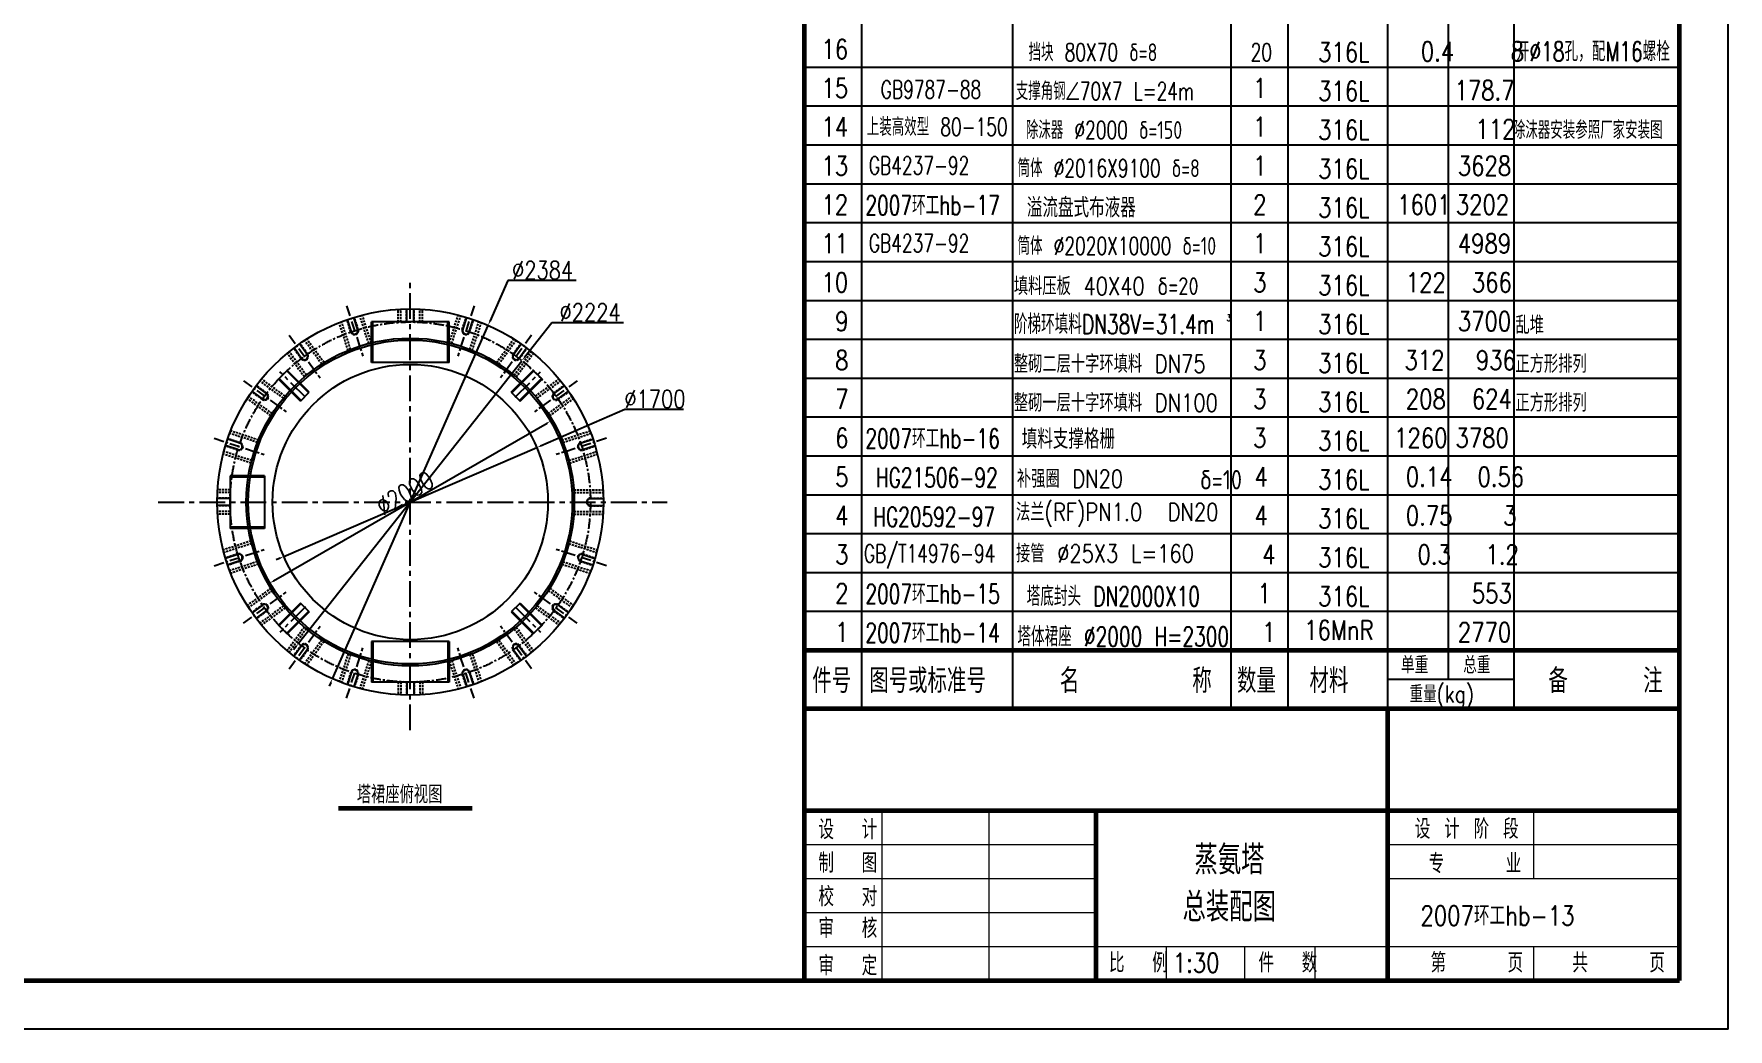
# Model space of a CAD drawing. Header units: millimetres. Extents: x -1286879 to -1269059, y -656245 to -631015.
# Drawn here: x -1279516 to -1269059, y -656245 to -650099 of the extents above; entities that cross this region are included whole.
import ezdxf

# ---------------------------------------------------------------- set-up
doc = ezdxf.new("R2010")
doc.units = ezdxf.units.MM
doc.linetypes.add('CENTER', pattern=[50.8, 31.75, -6.35, 6.35, -6.35])
doc.linetypes.add('HIDDEN', pattern=[9.525, 6.35, -3.175])
doc.layers.get('0').update_dxf_attribs({"linetype": 'CONTINUOUS'})
doc.layers.get('Defpoints').update_dxf_attribs({"linetype": 'CONTINUOUS'})
doc.styles.add('HZ', font='txt.shx', dxfattribs={"width": 0.8, "bigfont": 'hztxt.shx'})
doc.dimstyles.new('gqb100', dxfattribs={"dimscale": 5, "dimtxt": 20, "dimasz": 15, "dimexe": 40, "dimexo": 8, "dimgap": 5, "dimtad": 1, "dimtoh": 1, "dimdec": 0, "dimdsep": 46, "dimtxsty": 'HZ', "dimcen": 5, "dimadec": 0, "dimazin": 0, "dimtfac": 1, "dimtdec": 0, "dimtmove": 0, "dimatfit": 3, "dimfxl": 1, "dimtolj": 1, "dimtzin": 0, "dimarcsym": 0})

# ---------------------------------------------------------------- blocks, each defined once
blk = doc.blocks.new('*D398')
at = {"color": 0, "lineweight": -2, "ltscale": 0.5}
for p, q in [((-1278037, -653477), (-1276349, -652502)), ((-1276327, -652490), (-1276327, -652490))]:
    blk.add_line(p, q, dxfattribs=at)
at = {"color": 0, "ltscale": 0.5}
for points in [[(-1276351, -652499), (-1276347, -652506), (-1276327, -652490)], [(-1278040, -653474), (-1278035, -653481), (-1278059, -653490)]]:
    blk.add_solid(points, dxfattribs=at)
at = {"layer": 'Defpoints', "color": 0, "ltscale": 0.5}
for p in [(-1276327, -652490), (-1276327, -652490), (-1278059, -653490)]:
    blk.add_point(p, dxfattribs=at)
at = {"color": 0, "ltscale": 0.5, "insert": (-1277226, -652934), "char_height": 110, "attachment_point": 5, "rotation": 30, "style": 'HZ'}
blk.add_mtext('\\A1;%%c2000', dxfattribs=at)
blk = doc.blocks.new('*D399')
at = {"color": 0, "lineweight": -2, "ltscale": 0.5}
for p, q in [((-1275869, -652419), (-1276389, -652644)), ((-1275507, -652419), (-1275869, -652419)), ((-1277974, -653326), (-1276412, -652654)), ((-1277997, -653336), (-1278020, -653346))]:
    blk.add_line(p, q, dxfattribs=at)
at = {"color": 0, "ltscale": 0.5}
for points in [[(-1276391, -652640), (-1276388, -652647), (-1276412, -652654)], [(-1277998, -653332), (-1277995, -653340), (-1277974, -653326)]]:
    blk.add_solid(points, dxfattribs=at)
at = {"layer": 'Defpoints', "color": 0, "ltscale": 0.5}
for p in [(-1276412, -652654), (-1277974, -653326)]:
    blk.add_point(p, dxfattribs=at)
at = {"color": 0, "ltscale": 0.5, "insert": (-1275683, -652354), "char_height": 110, "attachment_point": 5, "style": 'HZ'}
blk.add_mtext('\\A1;∅1700', dxfattribs=at)
blk = doc.blocks.new('*D400')
at = {"color": 0, "lineweight": -2, "ltscale": 0.5}
for p, q in [((-1276320, -651884), (-1276488, -652098)), ((-1275877, -651884), (-1276320, -651884)), ((-1277882, -653862), (-1276504, -652117)), ((-1277898, -653882), (-1277913, -653902))]:
    blk.add_line(p, q, dxfattribs=at)
at = {"color": 0, "ltscale": 0.5}
for points in [[(-1276491, -652095), (-1276485, -652100), (-1276504, -652117)], [(-1277901, -653879), (-1277895, -653885), (-1277882, -653862)]]:
    blk.add_solid(points, dxfattribs=at)
at = {"layer": 'Defpoints', "color": 0, "ltscale": 0.5}
for p in [(-1276504, -652117), (-1277882, -653862)]:
    blk.add_point(p, dxfattribs=at)
at = {"color": 0, "ltscale": 0.5, "insert": (-1276083, -651819), "char_height": 110, "attachment_point": 5, "style": 'HZ'}
blk.add_mtext('\\A1;∅2224', dxfattribs=at)
blk = doc.blocks.new('*D401')
at = {"color": 0, "lineweight": -2, "ltscale": 0.5}
for p, q in [((-1276591, -651623), (-1276702, -651876)), ((-1276170, -651623), (-1276591, -651623)), ((-1277674, -654081), (-1276713, -651899)), ((-1277684, -654104), (-1277694, -654126))]:
    blk.add_line(p, q, dxfattribs=at)
at = {"color": 0, "ltscale": 0.5}
for points in [[(-1276706, -651874), (-1276699, -651878), (-1276713, -651899)], [(-1277688, -654102), (-1277680, -654105), (-1277674, -654081)]]:
    blk.add_solid(points, dxfattribs=at)
at = {"layer": 'Defpoints', "color": 0, "ltscale": 0.5}
for p in [(-1276713, -651899), (-1277674, -654081)]:
    blk.add_point(p, dxfattribs=at)
at = {"color": 0, "ltscale": 0.5, "insert": (-1276376, -651558), "char_height": 110, "attachment_point": 5, "style": 'HZ'}
blk.add_mtext('\\A1;∅2384', dxfattribs=at)

msp = doc.modelspace()

# ---------------------------------------------------------------- linework, layer by layer
at = {"color": 1}
for q in [(-1269059.2, -631014.5), (-1286879.2, -656244.5)]:
    msp.add_line((-1269059.2, -656244.5), q, dxfattribs=at)
at = {"color": 2, "lineweight": 60}
for p, q in [((-1269359.2, -655944.5), (-1269359.2, -631314.5)), ((-1274759.2, -654264.5), (-1274759.2, -645024.5)), ((-1274759.2, -653904.5), (-1269359.2, -653904.5)), ((-1274759.2, -654264.5), (-1269359.2, -654264.5)), ((-1274759.2, -655944.5), (-1274759.2, -654264.5)), ((-1274759.2, -654264.5), (-1269359.2, -654264.5)), ((-1271159.2, -655944.5), (-1271159.2, -654264.5)), ((-1269359.2, -655944.5), (-1269359.2, -654264.5)), ((-1277636.9, -654880.9), (-1276810.1, -654880.9)), ((-1274759.2, -654894.5), (-1269359.2, -654894.5)), ((-1272959.2, -655944.5), (-1272959.2, -654894.5)), ((-1286129.2, -655944.5), (-1269359.2, -655944.5)), ((-1274759.2, -655944.5), (-1269359.2, -655944.5))]:
    msp.add_line(p, q, dxfattribs=at)
at = {"color": 7, "lineweight": 25}
for p, q in [((-1274406.6, -654264.5), (-1274406.6, -645024.5)), ((-1273474.4, -654264.5), (-1273474.4, -645024.5)), ((-1272126.6, -654264.5), (-1272126.6, -645024.5)), ((-1271774, -654264.5), (-1271774, -645024.5)), ((-1271159.2, -654264.5), (-1271159.2, -645024.5)), ((-1270784.9, -654084.5), (-1270784.9, -645024.5)), ((-1270378.8, -654264.5), (-1270378.8, -645024.5)), ((-1274759.2, -650304.5), (-1269359.2, -650304.5)), ((-1274759.2, -650544.5), (-1269359.2, -650544.5)), ((-1274759.2, -650784.5), (-1269359.2, -650784.5)), ((-1274759.2, -651024.5), (-1269359.2, -651024.5)), ((-1274759.2, -651264.5), (-1269359.2, -651264.5)), ((-1274759.2, -651504.5), (-1269359.2, -651504.5)), ((-1274759.2, -651744.5), (-1269359.2, -651744.5)), ((-1274759.2, -651984.5), (-1269359.2, -651984.5)), ((-1274759.2, -652224.5), (-1269359.2, -652224.5)), ((-1274759.2, -652464.5), (-1269359.2, -652464.5)), ((-1274759.2, -652704.5), (-1269359.2, -652704.5)), ((-1274759.2, -652944.5), (-1269359.2, -652944.5)), ((-1274759.2, -653184.5), (-1269359.2, -653184.5)), ((-1274759.2, -653424.5), (-1269359.2, -653424.5)), ((-1274759.2, -653664.5), (-1269359.2, -653664.5)), ((-1271159.2, -654084.5), (-1270378.8, -654084.5))]:
    msp.add_line(p, q, dxfattribs=at)
at = {"linetype": 'CENTER', "ltscale": 5}
for p, q in [((-1277193.1, -654398.9), (-1277193.1, -651609)), ((-1278748.3, -652989.9), (-1275607.2, -652989.9))]:
    msp.add_line(p, q, dxfattribs=at)
at = {"linetype": 'CENTER', "ltscale": 2}
for p, q in [((-1277586.5, -651779.1), (-1277485.8, -652089.1)), ((-1276799.7, -651779.1), (-1276900.4, -652089.1)), ((-1277941.4, -651959.9), (-1277749.8, -652223.6)), ((-1276444.8, -651959.9), (-1276636.3, -652223.6)), ((-1278223, -652241.6), (-1277959.3, -652433.2)), ((-1276163.1, -652241.6), (-1276426.8, -652433.2)), ((-1278403.9, -652596.5), (-1278093.9, -652697.2)), ((-1275982.3, -652596.5), (-1276292.3, -652697.2)), ((-1278403.9, -653383.3), (-1278093.9, -653282.6)), ((-1275982.3, -653383.3), (-1276292.3, -653282.6)), ((-1278223, -653738.2), (-1277959.3, -653546.6)), ((-1276163.1, -653738.2), (-1276426.8, -653546.6)), ((-1277941.4, -654019.9), (-1277749.8, -653756.2)), ((-1276444.8, -654019.9), (-1276636.3, -653756.2)), ((-1277586.5, -654200.7), (-1277485.8, -653890.7)), ((-1276799.7, -654200.7), (-1276900.4, -653890.7))]:
    msp.add_line(p, q, dxfattribs=at)
at = {"color": 4, "linetype": 'HIDDEN', "ltscale": 2}
for p, q in [((-1277576.3, -652053.2), (-1277632, -651881.7)), ((-1277561.4, -652047.3), (-1277617.1, -651875.9)), ((-1277559.5, -651939.7), (-1277584.2, -651863.9)), ((-1277513.9, -651924.9), (-1277538.5, -651849)), ((-1277449.1, -652010.8), (-1277504.9, -651839.4)), ((-1277433.6, -652006.9), (-1277489.4, -651835.3)), ((-1277268.1, -651877.9), (-1277268.1, -651800.3)), ((-1277252.1, -651877.9), (-1277252.1, -651799.4)), ((-1277217.1, -651877.9), (-1277217.1, -651798.1)), ((-1277169.1, -651877.9), (-1277169.1, -651798.1)), ((-1277134.1, -651877.9), (-1277134.1, -651799.4)), ((-1277118.1, -651877.9), (-1277118.1, -651800.3)), ((-1276952.5, -652006.9), (-1276896.8, -651835.3)), ((-1276937, -652010.8), (-1276881.3, -651839.4)), ((-1276872.3, -651924.9), (-1276847.6, -651849)), ((-1276826.6, -651939.7), (-1276802, -651863.9)), ((-1276824.8, -652047.3), (-1276769.1, -651875.9)), ((-1276809.9, -652053.2), (-1276754.1, -651881.7)), ((-1277739.2, -652137.9), (-1277845.1, -651992)), ((-1277725.6, -652129.3), (-1277831.6, -651983.4)), ((-1276660.5, -652129.3), (-1276554.5, -651983.4)), ((-1276647, -652137.9), (-1276541, -651992)), ((-1277846.9, -652217.5), (-1277953, -652071.5)), ((-1277834.6, -652207.2), (-1277940.6, -652061.4)), ((-1277866.1, -652104.4), (-1277913, -652039.8)), ((-1277827.3, -652076.2), (-1277874.2, -652011.6)), ((-1276558.9, -652076.2), (-1276512, -652011.6)), ((-1276551.5, -652207.2), (-1276445.6, -652061.4)), ((-1276539.2, -652217.5), (-1276433.1, -652071.5)), ((-1276520, -652104.4), (-1276473.2, -652039.8)), ((-1278106.8, -652355.7), (-1278171.3, -652308.8)), ((-1278078.6, -652316.9), (-1278143.1, -652270)), ((-1277975.7, -652348.3), (-1278121.6, -652242.4)), ((-1277965.5, -652336), (-1278111.4, -652230)), ((-1276420.7, -652336), (-1276274.7, -652230)), ((-1276410.4, -652348.3), (-1276264.6, -652242.4)), ((-1276307.5, -652316.9), (-1276243, -652270)), ((-1276279.3, -652355.7), (-1276214.8, -652308.8)), ((-1278053.6, -652457.4), (-1278199.6, -652351.3)), ((-1278045.1, -652443.8), (-1278190.9, -652337.8)), ((-1276341.1, -652443.8), (-1276195.2, -652337.8)), ((-1276332.5, -652457.4), (-1276186.5, -652351.3)), ((-1278243.2, -652623.4), (-1278319.1, -652598.8)), ((-1278135.7, -652621.6), (-1278307.1, -652565.9)), ((-1278129.7, -652606.7), (-1278301.3, -652550.9)), ((-1276256.4, -652606.7), (-1276084.8, -652550.9)), ((-1276250.5, -652621.6), (-1276079, -652565.9)), ((-1276142.9, -652623.4), (-1276067.1, -652598.8)), ((-1278176.1, -652749.4), (-1278347.7, -652693.6)), ((-1278172.1, -652733.8), (-1278343.6, -652678.1)), ((-1278258.1, -652669.1), (-1278333.9, -652644.4)), ((-1276214, -652733.8), (-1276042.6, -652678.1)), ((-1276210.1, -652749.4), (-1276038.5, -652693.6)), ((-1276128.1, -652669.1), (-1276052.2, -652644.4)), ((-1278305.1, -652930.9), (-1278383.6, -652930.9)), ((-1278305.1, -652914.9), (-1278382.7, -652914.9)), ((-1276183.9, -652914.9), (-1276003.4, -652914.9)), ((-1276182.8, -652930.9), (-1276002.5, -652930.9)), ((-1278305.1, -652965.9), (-1278384.8, -652965.9)), ((-1278305.1, -653013.9), (-1278384.8, -653013.9)), ((-1276081.1, -652965.9), (-1276001.3, -652965.9)), ((-1276081.1, -653013.9), (-1276001.3, -653013.9)), ((-1278305.1, -653048.9), (-1278383.6, -653048.9)), ((-1278305.1, -653064.9), (-1278382.7, -653064.9)), ((-1276183.9, -653064.9), (-1276003.4, -653064.9)), ((-1276182.8, -653048.9), (-1276002.5, -653048.9)), ((-1278176.1, -653230.4), (-1278347.7, -653286.2)), ((-1278172.1, -653246), (-1278343.6, -653301.7)), ((-1276214, -653246), (-1276042.6, -653301.7)), ((-1276210.1, -653230.4), (-1276038.5, -653286.2)), ((-1278258.1, -653310.7), (-1278333.9, -653335.3)), ((-1276128.1, -653310.7), (-1276052.2, -653335.3)), ((-1278243.2, -653356.3), (-1278319.1, -653381)), ((-1278135.7, -653358.2), (-1278307.1, -653413.9)), ((-1278129.7, -653373.1), (-1278301.3, -653428.8)), ((-1276256.4, -653373.1), (-1276084.8, -653428.8)), ((-1276250.5, -653358.2), (-1276079, -653413.9)), ((-1276142.9, -653356.3), (-1276067.1, -653381)), ((-1278053.6, -653522.4), (-1278199.6, -653628.5)), ((-1278045.1, -653536), (-1278190.9, -653641.9)), ((-1276341.1, -653536), (-1276195.2, -653641.9)), ((-1276332.5, -653522.4), (-1276186.5, -653628.5)), ((-1278106.8, -653624.1), (-1278171.3, -653671)), ((-1278078.6, -653662.9), (-1278143.1, -653709.8)), ((-1277975.7, -653631.4), (-1278121.6, -653737.4)), ((-1277965.5, -653643.8), (-1278111.4, -653749.8)), ((-1276420.7, -653643.8), (-1276274.7, -653749.8)), ((-1276410.4, -653631.4), (-1276264.6, -653737.4)), ((-1276307.5, -653662.9), (-1276243, -653709.8)), ((-1276279.3, -653624.1), (-1276214.8, -653671)), ((-1277846.9, -653762.3), (-1277953, -653908.2)), ((-1277834.6, -653772.5), (-1277940.6, -653918.4)), ((-1276551.5, -653772.5), (-1276445.6, -653918.4)), ((-1276539.2, -653762.3), (-1276433.1, -653908.2)), ((-1277866.1, -653875.4), (-1277913, -653939.9)), ((-1277739.2, -653841.9), (-1277845.1, -653987.7)), ((-1277725.6, -653850.4), (-1277831.6, -653996.4)), ((-1276660.5, -653850.4), (-1276554.5, -653996.4)), ((-1276647, -653841.9), (-1276541, -653987.7)), ((-1276520, -653875.4), (-1276473.2, -653939.9)), ((-1277827.3, -653903.6), (-1277874.2, -653968.2)), ((-1277576.3, -653926.5), (-1277632, -654098.1)), ((-1277561.4, -653932.5), (-1277617.1, -654103.9)), ((-1277449.1, -653969), (-1277504.9, -654140.4)), ((-1277433.6, -653972.9), (-1277489.4, -654144.5)), ((-1276952.5, -653972.9), (-1276896.8, -654144.5)), ((-1276937, -653969), (-1276881.3, -654140.4)), ((-1276824.8, -653932.5), (-1276769.1, -654103.9)), ((-1276809.9, -653926.5), (-1276754.1, -654098.1)), ((-1276558.9, -653903.6), (-1276512, -653968.2)), ((-1277559.5, -654040), (-1277584.2, -654115.9)), ((-1277513.9, -654054.9), (-1277538.5, -654130.7)), ((-1276872.3, -654054.9), (-1276847.6, -654130.7)), ((-1276826.6, -654040), (-1276802, -654115.9)), ((-1277268.1, -654101.9), (-1277268.1, -654179.5)), ((-1277252.1, -654101.9), (-1277252.1, -654180.4)), ((-1277217.1, -654101.9), (-1277217.1, -654181.6)), ((-1277169.1, -654101.9), (-1277169.1, -654181.6)), ((-1277134.1, -654101.9), (-1277134.1, -654180.4)), ((-1277118.1, -654101.9), (-1277118.1, -654179.5))]:
    msp.add_line(p, q, dxfattribs=at)
at = {"color": 4, "ltscale": 0.5}
for p, q in [((-1277556.7, -651938.8), (-1277581.3, -651862.9)), ((-1277516.7, -651925.8), (-1277541.4, -651849.9)), ((-1276953.1, -651877.9), (-1277433.1, -651877.9)), ((-1277433.1, -652127.9), (-1277433.1, -651877.9)), ((-1277425.1, -652127.9), (-1277425.1, -651877.9)), ((-1277214.1, -651877.9), (-1277214.1, -651798.1)), ((-1277172.1, -651877.9), (-1277172.1, -651798.1)), ((-1276961.1, -652127.9), (-1276961.1, -651877.9)), ((-1276953.1, -652127.9), (-1276953.1, -651877.9)), ((-1276869.4, -651925.8), (-1276844.7, -651849.9)), ((-1276829.5, -651938.8), (-1276804.8, -651862.9)), ((-1277863.7, -652102.6), (-1277910.6, -652038)), ((-1277829.7, -652077.9), (-1277876.6, -652013.3)), ((-1276556.4, -652077.9), (-1276509.5, -652013.3)), ((-1276522.5, -652102.6), (-1276475.5, -652038)), ((-1278006.2, -652230.5), (-1277952.5, -652176.7)), ((-1277820, -652315.8), (-1277955.8, -652180)), ((-1277816.7, -652312.5), (-1277952.5, -652176.7)), ((-1276953.1, -652127.9), (-1277433.1, -652127.9)), ((-1276569.4, -652312.5), (-1276433.6, -652176.7)), ((-1276566.1, -652315.8), (-1276430.3, -652180)), ((-1276433.6, -652176.7), (-1276379.9, -652230.5)), ((-1278105, -652353.3), (-1278169.6, -652306.3)), ((-1278080.4, -652319.3), (-1278144.9, -652272.4)), ((-1277870.5, -652366.2), (-1278006.2, -652230.5)), ((-1277867.2, -652362.9), (-1278002.9, -652227.2)), ((-1276519, -652362.9), (-1276383.2, -652227.2)), ((-1276515.7, -652366.2), (-1276379.9, -652230.5)), ((-1276305.8, -652319.3), (-1276241.2, -652272.4)), ((-1276281.1, -652353.3), (-1276216.5, -652306.3)), ((-1277870.5, -652366.2), (-1277816.7, -652312.5)), ((-1276569.4, -652312.5), (-1276515.7, -652366.2)), ((-1278244.2, -652626.3), (-1278320.1, -652601.6)), ((-1276142, -652626.3), (-1276066.1, -652601.6)), ((-1278257.1, -652666.2), (-1278333, -652641.6)), ((-1276129, -652666.2), (-1276053.1, -652641.6)), ((-1278305.1, -652827.4), (-1278305.1, -653152.4)), ((-1278093.1, -652827.4), (-1278305.1, -652827.4)), ((-1278093.1, -652827.4), (-1278093.1, -653152.4)), ((-1278093.1, -652835.4), (-1278305.1, -652835.4)), ((-1278305.1, -652968.9), (-1278384.9, -652968.9)), ((-1278305.1, -653010.9), (-1278384.9, -653010.9)), ((-1276081.1, -652968.9), (-1276001.3, -652968.9)), ((-1276081.1, -653010.9), (-1276001.3, -653010.9)), ((-1278093.1, -653144.4), (-1278305.1, -653144.4)), ((-1278093.1, -653152.4), (-1278305.1, -653152.4)), ((-1278257.1, -653313.5), (-1278333, -653338.2)), ((-1278244.2, -653353.5), (-1278320.1, -653378.2)), ((-1276142, -653353.5), (-1276066.1, -653378.2)), ((-1276129, -653313.5), (-1276053.1, -653338.2)), ((-1278105, -653626.5), (-1278169.6, -653673.4)), ((-1278080.4, -653660.5), (-1278144.9, -653707.4)), ((-1277870.5, -653613.6), (-1278006.2, -653749.3)), ((-1277867.2, -653616.9), (-1278002.9, -653752.6)), ((-1277820, -653664), (-1277955.8, -653799.8)), ((-1277816.7, -653667.3), (-1277952.5, -653803.1)), ((-1277816.7, -653667.3), (-1277870.5, -653613.6)), ((-1276515.7, -653613.6), (-1276569.4, -653667.3)), ((-1276569.4, -653667.3), (-1276433.6, -653803.1)), ((-1276566.1, -653664), (-1276430.3, -653799.8)), ((-1276519, -653616.9), (-1276383.2, -653752.6)), ((-1276515.7, -653613.6), (-1276379.9, -653749.3)), ((-1276305.8, -653660.5), (-1276241.2, -653707.4)), ((-1276281.1, -653626.5), (-1276216.5, -653673.4)), ((-1277952.5, -653803.1), (-1278006.2, -653749.3)), ((-1276379.9, -653749.3), (-1276433.6, -653803.1)), ((-1277863.7, -653877.2), (-1277910.6, -653941.7)), ((-1276953.1, -653851.9), (-1277433.1, -653851.9)), ((-1277433.1, -653851.9), (-1277433.1, -654101.9)), ((-1277425.1, -653851.9), (-1277425.1, -654101.9)), ((-1276961.1, -653851.9), (-1276961.1, -654101.9)), ((-1276953.1, -653851.9), (-1276953.1, -654101.9)), ((-1276522.5, -653877.2), (-1276475.5, -653941.7)), ((-1277829.7, -653901.9), (-1277876.6, -653966.4)), ((-1276556.4, -653901.9), (-1276509.5, -653966.4)), ((-1277556.7, -654041), (-1277581.3, -654116.9)), ((-1277516.7, -654054), (-1277541.4, -654129.9)), ((-1276869.4, -654054), (-1276844.7, -654129.9)), ((-1276829.5, -654041), (-1276804.8, -654116.9)), ((-1276953.1, -654101.9), (-1277433.1, -654101.9)), ((-1277214.1, -654101.9), (-1277214.1, -654181.7)), ((-1277172.1, -654101.9), (-1277172.1, -654181.7))]:
    msp.add_line(p, q, dxfattribs=at)
at = {"linetype": 'CENTER', "ltscale": 4}
for p, q in [((-1277840.3, -652342.7), (-1277997.4, -652185.6)), ((-1276545.9, -652342.7), (-1276388.8, -652185.6)), ((-1277840.3, -653637.1), (-1277997.4, -653794.2)), ((-1276545.9, -653637.1), (-1276388.8, -653794.2))]:
    msp.add_line(p, q, dxfattribs=at)
at = {"color": 7, "lineweight": 15}
for p, q in [((-1274279.9, -655944.5), (-1274279.9, -654894.5)), ((-1273619.2, -655944.5), (-1273619.2, -654894.5)), ((-1270259.2, -655314.5), (-1270259.2, -654894.5)), ((-1274759.2, -655104.5), (-1272959.2, -655104.5)), ((-1271159.2, -655104.5), (-1269359.2, -655104.5)), ((-1274759.2, -655314.5), (-1272959.2, -655314.5)), ((-1271159.2, -655314.5), (-1269359.2, -655314.5)), ((-1274759.2, -655524.5), (-1272959.2, -655524.5)), ((-1274759.2, -655734.5), (-1269359.2, -655734.5)), ((-1272526.4, -655944.5), (-1272526.4, -655734.5)), ((-1272041.7, -655944.5), (-1272041.7, -655734.5)), ((-1271608.8, -655944.5), (-1271608.8, -655734.5)), ((-1270259.2, -655944.5), (-1270259.2, -655734.5))]:
    msp.add_line(p, q, dxfattribs=at)
at = {"color": 4, "ltscale": 0.5}
for radius in [1192, 1012, 1000, 850]:
    msp.add_circle((-1277193.1, -652989.9), radius, dxfattribs=at)
at = {"linetype": 'CENTER', "ltscale": 2}
msp.add_circle((-1277193.1, -652989.9), 1112, dxfattribs=at)
at = {"color": 4, "linetype": 'HIDDEN', "ltscale": 2}
for centre, start, end in [((-1277536.7, -651932.3), 198, 18), ((-1276849.4, -651932.3), 162, 342), ((-1277846.7, -652090.3), 216, 36), ((-1276539.5, -652090.3), 144, 324), ((-1278092.7, -652336.3), 234, 54), ((-1276293.4, -652336.3), 126, 306), ((-1278250.6, -652646.3), 252, 72), ((-1276135.5, -652646.3), 108, 288), ((-1276081.1, -652989.9), 90, 270), ((-1278250.6, -653333.5), 288, 108), ((-1276135.5, -653333.5), 72, 252), ((-1278092.7, -653643.5), 306, 126), ((-1276293.4, -653643.5), 54, 234), ((-1277846.7, -653889.5), 324, 144), ((-1276539.5, -653889.5), 36, 216), ((-1277536.7, -654047.5), 342, 162), ((-1276849.4, -654047.5), 18, 198)]:
    msp.add_arc(centre, 24, start, end, dxfattribs=at)
at = {"color": 4, "ltscale": 0.5}
for centre, start, end in [((-1277536.7, -651932.3), 198, 18), ((-1276849.4, -651932.3), 162, 342), ((-1277846.7, -652090.3), 216, 36), ((-1276539.5, -652090.3), 144, 324), ((-1278092.7, -652336.3), 234, 54), ((-1276293.4, -652336.3), 126, 306), ((-1278250.6, -652646.3), 252, 72), ((-1276135.5, -652646.3), 108, 288), ((-1276081.1, -652989.9), 90, 270), ((-1278250.6, -653333.5), 288, 108), ((-1276135.5, -653333.5), 72, 252), ((-1278092.7, -653643.5), 306, 126), ((-1276293.4, -653643.5), 54, 234), ((-1277846.7, -653889.5), 324, 144), ((-1276539.5, -653889.5), 36, 216), ((-1277536.7, -654047.5), 342, 162), ((-1276849.4, -654047.5), 18, 198)]:
    msp.add_arc(centre, 21, start, end, dxfattribs=at)

# ---------------------------------------------------------------- texts
at = {"style": 'HZ'}
for s, height, width, p in [('16', 120, 0.8, (-1274655.4, -650253.7)), ('挡块 80X70 δ=8', 110, 0.7, (-1273376.8, -650267.7)), ('20', 110, 0.7, (-1272006.2, -650267.7)), ('316L', 120, 0.8, (-1271590.2, -650272)), ('  0.4', 120, 0.8, (-1271127.5, -650267.7)), ('    8', 120, 0.8, (-1270772.5, -650267.7)), ('开%%C18孔，配M16螺栓', 120, 0.7, (-1270369, -650267.7)), ('15', 120, 0.8, (-1274655.4, -650493.7)), ('GB9787-88', 110, 0.7, (-1274289.6, -650498)), ('支撑角钢∠70X7 L=24m', 110, 0.7, (-1273456, -650507.7)), ('1', 120, 0.8, (-1271989.9, -650493.7)), ('316L', 120, 0.8, (-1271590.2, -650512)), ('178.7', 120, 0.8, (-1270748.7, -650507.7)), ('14', 120, 0.8, (-1274655.4, -650733.7)), ('上装高效型 80-150', 110, 0.7, (-1274375.5, -650728.6)), ('除沫器 %%c2000 δ=150', 110, 0.7, (-1273393.6, -650747.7)), ('1', 120, 0.8, (-1271989.9, -650733.7)), ('316L', 120, 0.8, (-1271590.2, -650752)), ('112', 120, 0.8, (-1270617.5, -650747.7)), ('除沫器安装参照厂家安装图', 110, 0.7, (-1270387.9, -650747.7)), ('13', 120, 0.8, (-1274655.4, -650973.7)), ('GB4237-92', 110, 0.7, (-1274363, -650966.6)), ('筒体 %%C2016X9100 δ=8', 110, 0.7, (-1273444.5, -650983.5)), ('1', 120, 0.8, (-1271989.9, -650973.7)), ('316L', 120, 0.8, (-1271590.2, -650992)), ('3628', 120, 0.8, (-1270727.2, -650973.7)), ('12', 120, 0.8, (-1274655.4, -651213.7)), ('2007环工hb-17', 120, 0.7, (-1274384.4, -651217.4)), ('溢流盘式布液器', 120, 0.8, (-1273387.3, -651232)), ('2', 120, 0.8, (-1271989.9, -651213.7)), ('316L', 120, 0.8, (-1271590.2, -651232)), ('1601', 120, 0.8, (-1271101.5, -651213.7)), ('3202', 120, 0.8, (-1270740.3, -651213.7)), ('11', 120, 0.8, (-1274655.4, -651453.7)), ('GB4237-92', 110, 0.7, (-1274363, -651446.6)), ('筒体 %%C2020X10000 δ=10', 110, 0.7, (-1273444.5, -651463.5)), ('1', 120, 0.8, (-1271989.9, -651453.7)), ('316L', 120, 0.8, (-1271590.2, -651472)), ('4989', 120, 0.8, (-1270727.2, -651453.7)), ('10', 120, 0.8, (-1274655.4, -651693.7)), ('3', 120, 0.8, (-1271989.9, -651693.7)), (' 122', 120, 0.8, (-1271133.4, -651693.7)), (' 366', 120, 0.8, (-1270727.2, -651693.7)), ('填料压板 40X40 δ=20', 110, 0.8, (-1273467.8, -651712)), ('316L', 120, 0.8, (-1271590.2, -651712)), (' 9', 120, 0.8, (-1274655.4, -651933.7)), ('阶梯环填料DN38V=31.4m', 120, 0.7, (-1273467.8, -651952)), ('3', 40, 0.7, (-1272153.7, -651872.8)), ('1', 120, 0.8, (-1271989.9, -651933.7)), ('316L', 120, 0.8, (-1271590.2, -651952)), ('3700', 120, 0.8, (-1270727.2, -651933.7)), ('乱堆', 110, 0.8, (-1270372.2, -651952)), (' 8', 120, 0.8, (-1274655.4, -652173.7)), ('整砌二层十字环填料 DN75', 110, 0.8, (-1273467.8, -652192)), ('3', 120, 0.8, (-1271989.9, -652173.7)), ('316L', 120, 0.8, (-1271590.2, -652192)), ('312', 120, 0.8, (-1271055.8, -652173.7)), (' 936', 120, 0.8, (-1270702.9, -652173.7)), ('正方形排列', 110, 0.8, (-1270372.2, -652192)), (' 7', 120, 0.8, (-1274655.4, -652413.7)), ('3', 120, 0.8, (-1271989.9, -652413.7)), (' 208', 120, 0.8, (-1271133.4, -652413.7)), (' 624', 120, 0.8, (-1270727.2, -652413.7)), ('整砌一层十字环填料 DN100', 110, 0.8, (-1273467.8, -652432)), ('316L', 120, 0.8, (-1271590.2, -652432)), ('正方形排列', 110, 0.8, (-1270372.2, -652432)), (' 6', 120, 0.8, (-1274655.4, -652653.7)), ('2007环工hb-16', 120, 0.7, (-1274384.4, -652657.4)), ('填料支撑格栅', 120, 0.8, (-1273419.1, -652661)), ('3', 120, 0.8, (-1271989.9, -652653.7)), ('316L', 120, 0.8, (-1271590.2, -652672)), ('1260', 120, 0.8, (-1271119.9, -652653.7)), ('3780', 120, 0.8, (-1270742.5, -652653.7)), (' 5', 120, 0.8, (-1274655.4, -652893.7)), ('HG21506-92', 120, 0.7, (-1274319.8, -652899.1)), ('补强圈 DN20', 110, 0.8, (-1273448.9, -652901.3)), ('       δ=10', 120, 0.8, (-1272970, -652912)), ('4', 120, 0.8, (-1271981.7, -652893.7)), ('316L', 120, 0.8, (-1271590.2, -652912)), (' 0.14', 120, 0.8, (-1271133.4, -652893.7)), ('  0.56', 120, 0.8, (-1270778.2, -652893.7)), (' 4', 120, 0.8, (-1274655.4, -653133.7)), ('HG20592-97', 120, 0.7, (-1274336.5, -653141.7)), ('法兰(RF)PN1.0  DN20', 110, 0.8, (-1273454.6, -653106.8)), ('4', 120, 0.8, (-1271981.7, -653133.7)), ('316L', 120, 0.8, (-1271590.2, -653152)), (' 0.75', 120, 0.8, (-1271133.4, -653133.7)), ('   3', 120, 0.8, (-1270727.2, -653133.7)), ('GB/T14976-94', 110, 0.7, (-1274393.4, -653362.8)), ('接管 %%c25X3 L=160', 110, 0.8, (-1273454.6, -653362.8)), (' 3', 120, 0.8, (-1274655.4, -653373.7)), (' 4', 120, 0.8, (-1272021.6, -653373.7)), ('316L', 120, 0.8, (-1271590.2, -653392)), (' 0.3', 120, 0.8, (-1271062.8, -653373.7)), ('  1.2', 120, 0.8, (-1270727.2, -653373.7)), (' 2', 120, 0.8, (-1274655.4, -653613.7)), ('2007环工hb-15', 120, 0.7, (-1274384.4, -653617.4)), ('塔底封头 DN2000X10', 120, 0.7, (-1273388.7, -653632)), ('1', 120, 0.8, (-1271963.3, -653613.7)), ('316L', 120, 0.8, (-1271590.2, -653632)), (' 553', 120, 0.8, (-1270727.2, -653613.7)), (' 1', 120, 0.8, (-1274655.4, -653853.7)), ('2007环工hb-14', 120, 0.7, (-1274384.4, -653857.4)), ('塔体裙座 %%c2000 H=2300', 120, 0.7, (-1273446.1, -653880.8)), (' 1', 120, 0.8, (-1272021.6, -653853.7)), ('16MnR', 120, 0.8, (-1271674.9, -653840.4)), ('2770', 120, 0.8, (-1270727.2, -653853.7)), ('单重', 105, 0.8, (-1271077.7, -654048.7)), ('总重', 105, 0.8, (-1270693.9, -654048.7)), ('件号', 150, 0.8, (-1274711.8, -654168.7)), ('图号或标准号', 150, 0.8, (-1274360.5, -654168.7)), ('名      称', 150, 0.8, (-1273184, -654168.7)), ('数量', 150, 0.8, (-1272090.5, -654168.7)), ('材料', 150, 0.8, (-1271642.9, -654168.7)), ('备    注', 150, 0.8, (-1270168.4, -654168.7)), ('重量(kg)', 105, 0.8, (-1271025.6, -654228.7)), ('塔裙座俯视图 ', 110, 0.8, (-1277523, -654850.2)), ('设  计', 120, 0.8, (-1274673.8, -655072)), ('设 计 阶 段', 120, 0.8, (-1270993, -655068.7)), ('蒸氨塔', 180, 0.8, (-1272353.3, -655289.2)), ('制  图', 120, 0.8, (-1274673.8, -655278.7)), (' 专    业 ', 120, 0.8, (-1270993, -655282)), ('校  对', 120, 0.8, (-1274673.8, -655486.3)), ('总装配图', 180, 0.8, (-1272426.5, -655580.8)), ('审  核', 120, 0.8, (-1274673.8, -655681.6)), ('2007环工hb-13', 120, 0.8, (-1270957.1, -655603.9)), ('审  定', 120, 0.8, (-1274673.8, -655912.7)), (' 比  例 ', 120, 0.8, (-1272966.4, -655894.8)), ('1:30', 120, 0.8, (-1272486.2, -655894.8)), (' 件  数', 120, 0.8, (-1272043.6, -655894.8)), (' 第    页', 120, 0.8, (-1270981.5, -655894.8)), (' 共    页', 120, 0.8, (-1270106.5, -655894.8))]:
    msp.add_text(s, height=height, dxfattribs=dict(at, width=width)).set_placement(p)

# ---------------------------------------------------------------- dimensions: what is measured, and where the dimension line sits
at = {"ltscale": 0.5}
for p1, p2, picture, middle in [((-1277673.6, -654080.7), (-1276712.5, -651899), '*D401', (-1276375.5, -651622.9)), ((-1277882.5, -653862.4), (-1276503.7, -652117.4), '*D400', (-1276082.8, -651884.5)), ((-1277973.7, -653326.2), (-1276412.4, -652653.6), '*D399', (-1275682.6, -652419.2))]:
    dim = msp.add_diameter_dim_2p(p1=p1, p2=p2, dimstyle='gqb100', override={"dimtxt": 22, "dimasz": 5, "dimexe": 0, "dimexo": 0, "dimgap": 2}, dxfattribs=at)
    dim.commit()
    dim.dimension.update_dxf_attribs({"geometry": picture, "text_midpoint": middle, "dimtype": 131})
dim = msp.add_linear_dim(base=(-1276327, -652489.9), p1=(-1278059.1, -653489.9), p2=(-1276327, -652489.9), angle=30, text='%%c<>', dimstyle='gqb100', override={"dimtxt": 22, "dimasz": 5, "dimexe": 0, "dimexo": 0, "dimgap": 2}, dxfattribs=at)
dim.commit()
dim.dimension.update_dxf_attribs({"geometry": '*D398', "text_midpoint": (-1277225.6, -652933.6)})

doc.saveas('drawing.dxf')
